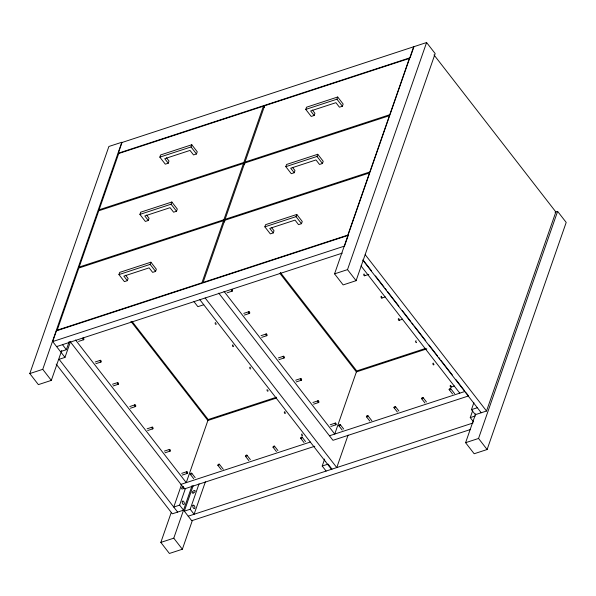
<?xml version="1.0" encoding="UTF-8"?>
<svg xmlns="http://www.w3.org/2000/svg" width="596" height="596" viewBox="0 0 596 596"><rect width="100%" height="100%" fill="white"/><g stroke="black" fill="none" stroke-linecap="round" stroke-linejoin="round"><path stroke-width="0.89" d="M29.8 373.573L108.882 146.482L121.822 142.25L42.741 369.334L29.8 373.573L38.382 384.629L51.323 380.39L61.701 350.582M52.694 341.568L56.434 330.847L348.258 235.368L344.518 246.088L52.694 341.568L60.494 351.618L66.379 349.696L69.248 341.448M177.645 512.083L59.093 359.321L64.979 357.399L70.38 341.888M118.939 274.585L119.707 272.394L150.885 262.188L156.346 269.228L155.586 271.418L152.643 272.379L149.134 267.857L123.834 276.134L127.343 280.656L124.4 281.625L118.939 274.585L150.125 264.386L150.885 262.188M139.904 214.404L140.663 212.206L171.849 202.007L177.303 209.04L176.543 211.237L173.6 212.198L170.091 207.676L144.791 215.953L148.3 220.475L145.357 221.436L139.904 214.404L171.082 204.197L171.849 202.007M159.84 157.143L160.6 154.953L191.785 144.746L197.246 151.786L196.479 153.977L193.544 154.938L190.027 150.416L164.734 158.692L168.243 163.215L165.301 164.176L159.84 157.143L191.025 146.944L191.785 144.746M127.343 280.656L128.11 278.466L125.6 275.233M148.3 220.475L149.067 218.285L146.556 215.052M168.243 163.215L169.003 161.024L166.5 157.791M223.56 220.676L201.925 282.809L57.186 330.169L78.828 268.036L223.56 220.676L224.565 221.973M243.503 163.423L98.765 210.775L79.164 267.06L223.902 219.708L243.503 163.423L244.502 164.712M263.439 106.162L118.708 153.515L99.107 209.799L243.839 162.447L263.439 106.162L264.445 107.451M264.855 226.845L265.615 224.655L296.801 214.456L302.261 221.489L301.494 223.679L298.551 224.64L295.042 220.118L269.742 228.395L273.259 232.917L270.316 233.885L264.855 226.845L296.033 216.646L296.801 214.456M285.812 166.664L286.579 164.474L317.757 154.267L323.218 161.3L322.451 163.498L319.516 164.459L316.007 159.937L290.706 168.214L294.215 172.736L291.273 173.697L285.812 166.664L316.998 156.457L317.757 154.267M305.755 109.403L306.515 107.213L337.701 97.006L343.154 104.047L342.395 106.237L339.452 107.198L335.943 102.676L310.643 110.953L314.152 115.475L311.209 116.436L305.755 109.403L336.934 99.204L337.701 97.006M192.426 520.293L182.354 549.229L169.406 553.468L160.831 542.412L171.208 512.597M181.378 485.129L173.749 507.054L179.627 505.132L185.43 488.467M276.559 398.031L207.885 420.5L186.25 482.633L75.536 339.981M273.259 232.917L274.018 230.726L271.515 227.493M294.215 172.736L294.975 170.545L292.472 167.312M314.152 115.475L314.919 113.285L312.408 110.051M160.831 542.412L173.771 538.173L192.083 485.598M470.281 429.567L191.718 520.71L184.313 511.159L193.164 485.725M184.313 511.159L190.191 509.237L199.049 483.803M205.389 481.814L194.095 514.259L190.191 509.237M334.565 273.862L413.646 46.771L426.594 42.532L435.169 53.588L356.088 280.679L343.147 284.91L334.565 273.862L347.513 269.623L426.594 42.532M413.848 47.024L410.108 57.745L118.284 153.217L122.016 142.496L413.646 46.771M326.109 471.063L322.205 466.035L324.649 459.024M426.818 348.876L356.386 371.919L334.743 434.052L224.036 291.392M348.071 435.132L336.77 467.577L205.158 297.985M433.977 54.899L555.859 211.952L486.53 411.017L475.355 414.674L471.451 409.653L473.894 402.635M473.597 421.916L470.251 417.61L472.695 410.592M555.032 212.221L557.618 211.371L566.2 222.427L487.118 449.518L474.178 453.75L465.595 442.694L475.675 413.766M465.595 442.694L478.543 438.462L557.618 211.371M56.598 346.596L342.231 253.144M78.56 341.404L83.693 339.72M227.121 292.792L232.254 291.116M203.757 304.742L197.879 306.672L193.976 301.643M95.218 361.981L100.351 360.304M243.779 313.377L248.912 311.693M95.844 363.679L100.985 361.995M244.405 315.075L249.545 313.392M364.566 275.762L368.842 274.361M112.502 384.256L117.636 382.58M261.063 335.652L266.196 333.976M113.136 385.955L118.269 384.278M261.696 337.351L266.829 335.667M381.857 298.037L385.277 296.92M129.794 406.539L134.927 404.855M278.354 357.928L283.487 356.252M130.427 408.23L135.56 406.554M278.988 359.626L284.121 357.95M399.141 320.313L402.568 319.195M147.078 428.815L152.218 427.131M295.638 380.211L300.779 378.527M147.711 430.513L152.844 428.829M296.272 381.902L301.405 380.226M276.447 397.212L208.198 419.539L131.999 321.356M425.887 348.317L356.751 370.935L280.284 272.394M164.369 451.09L169.502 449.414M312.93 402.486L318.063 400.803M165.003 452.789L170.136 451.105M313.563 404.185L318.696 402.501M181.661 473.366L186.794 471.689M330.214 424.762L335.354 423.085M182.287 475.064L187.427 473.388M330.847 426.46L335.988 424.777M451.008 387.147L454.428 386.029M180.953 484.369L310.397 442.016M329.454 435.78L465.066 391.416M314.792 446.248L184.462 488.891L70.239 341.709M471.451 409.653L477.336 407.724M322.205 466.035L328.091 464.113L331.994 469.134M470.251 417.61L475.295 415.956M188.209 516.188L472.956 423.018M336.934 99.204L342.395 106.237M316.998 156.457L322.451 163.498M365.221 254.701L486.53 411.017M363.486 260.519L371.479 270.815M375.473 275.963L384.033 286.996M385.172 288.464L386.312 289.932M387.452 291.407L398.866 306.113M402.293 310.523L410.853 321.557M411.992 323.025L413.132 324.5M414.28 325.967L425.693 340.674M429.113 345.084L437.673 356.117M438.82 357.585L439.96 359.06M441.1 360.528L452.513 375.234M455.94 379.645L464.56 390.708M466.072 392.704L468.575 395.938L332.963 440.31L218.739 293.128M362.688 259.99L481.24 412.752M361.042 265.928L459.769 393.144M450.643 388.562A0.909 0.44 -37.8 0 1 449.689 389.687A0.909 0.44 -37.8 0 1 449.369 388.979A0.909 0.44 -37.8 0 1 450.643 388.562L454.614 393.68M449.153 389.59L452.558 393.978M347.513 269.623L356.088 280.679M478.543 438.462L487.118 449.518M296.033 216.646L301.494 223.679M243.839 162.447L244.844 163.736M423.056 397.592A0.909 0.44 -37.8 0 1 422.102 398.717A0.909 0.44 -37.8 0 1 421.782 398.009A0.909 0.44 -37.8 0 1 423.056 397.592L426.46 401.98M421.566 398.62L424.97 403M395.468 406.614A0.909 0.44 -37.8 0 1 394.515 407.738A0.909 0.44 -37.8 0 1 394.194 407.031A0.909 0.44 -37.8 0 1 395.468 406.614L398.873 411.002M393.978 407.642L397.383 412.03M191.025 146.944L196.479 153.977M279.971 273.452L356.386 371.919M223.902 219.708L224.901 220.997M367.881 415.643A0.909 0.44 -37.8 0 1 366.927 416.768A0.909 0.44 -37.8 0 1 366.607 416.06A0.909 0.44 -37.8 0 1 367.881 415.643L371.852 420.761M366.391 416.671L369.796 421.052M171.082 204.197L176.543 211.237M340.294 424.665A0.909 0.44 -37.8 0 1 339.34 425.79A0.909 0.44 -37.8 0 1 339.02 425.082A0.909 0.44 -37.8 0 1 340.294 424.665L343.698 429.053M338.804 425.693L342.208 430.081M199.861 299.721L331.473 469.313M302.112 437.159A0.909 0.44 -37.8 0 1 301.159 438.283A0.909 0.44 -37.8 0 1 300.838 437.576A0.909 0.44 -37.8 0 1 302.112 437.159L305.517 441.547M300.63 438.187L304.027 442.575M150.125 264.386L155.586 271.418M274.525 446.188A0.909 0.44 -37.8 0 1 273.571 447.305A0.909 0.44 -37.8 0 1 273.251 446.605A0.909 0.44 -37.8 0 1 274.525 446.188L277.93 450.569M273.043 447.209L276.44 451.597M246.938 455.21A0.909 0.44 -37.8 0 1 245.984 456.335A0.909 0.44 -37.8 0 1 245.664 455.627A0.909 0.44 -37.8 0 1 246.938 455.21L250.342 459.598M245.455 456.238L248.852 460.626M130.904 321.304L207.885 420.5M219.35 464.239A0.909 0.44 -37.8 0 1 218.397 465.357A0.909 0.44 -37.8 0 1 218.076 464.657A0.909 0.44 -37.8 0 1 219.35 464.239L223.321 469.357M217.868 465.26L221.272 469.648M191.763 473.261A0.909 0.44 -37.8 0 1 190.809 474.386A0.909 0.44 -37.8 0 1 190.489 473.678A0.909 0.44 -37.8 0 1 191.763 473.261L195.168 477.649M190.28 474.289L193.685 478.677M62.483 344.667L66.379 349.696M61.083 352.37L64.979 357.399M179.627 505.132L183.531 510.154L172.348 513.812L56.166 364.104M42.741 369.334L51.323 380.39M173.771 538.173L182.354 549.229M399.357 319.709A0.909 0.477 71.9 0 1 398.791 320.253A0.909 0.477 71.9 0 1 398.307 318.957A0.909 0.477 71.9 0 1 399.037 318.86M451.217 386.536A0.909 0.477 71.9 0 1 450.658 387.087A0.909 0.477 71.9 0 1 450.174 385.783A0.909 0.477 71.9 0 1 450.904 385.687M433.933 364.26A0.909 0.477 71.9 0 1 433.374 364.812A0.909 0.477 71.9 0 1 432.89 363.508A0.909 0.477 71.9 0 1 433.612 363.411M382.029 297.814A0.909 0.477 71.9 0 1 381.328 297.799A0.909 0.477 71.9 0 1 381.053 296.562A0.909 0.477 71.9 0 1 381.753 296.577M416.604 342.372A0.909 0.477 71.9 0 1 415.904 342.35A0.909 0.477 71.9 0 1 415.628 341.113A0.909 0.477 71.9 0 1 416.328 341.135M364.774 275.151A0.909 0.477 71.9 0 1 364.216 275.702A0.909 0.477 71.9 0 1 363.731 274.398A0.909 0.477 71.9 0 1 364.461 274.302M250.752 368.7A0.909 0.477 71.9 0 1 250.052 368.678A0.909 0.477 71.9 0 1 249.776 367.441A0.909 0.477 71.9 0 1 250.476 367.464M268.081 390.589A0.909 0.477 71.9 0 1 267.343 390.961A0.909 0.477 71.9 0 1 267.239 389.501M285.372 412.864A0.909 0.477 71.9 0 1 284.814 413.415A0.909 0.477 71.9 0 1 284.329 412.112A0.909 0.477 71.9 0 1 285.052 412.015M216.221 323.755A0.909 0.477 71.9 0 1 215.752 324.358A0.909 0.477 71.9 0 1 215.163 323.278A0.909 0.477 71.9 0 1 215.633 322.674M233.505 346.03A0.909 0.477 71.9 0 1 232.947 346.581A0.909 0.477 71.9 0 1 232.462 345.285A0.909 0.477 71.9 0 1 233.192 345.188M302.619 435.534A0.909 0.477 71.9 0 1 301.919 435.512A0.909 0.477 71.9 0 1 301.643 434.275A0.909 0.477 71.9 0 1 302.343 434.298M184.157 487.886A1.818 0.872 -37.8 0 1 181.609 488.72A1.818 0.872 -37.8 0 1 183.516 486.478M325.744 461.498A1.818 0.872 -37.8 0 1 325.364 461.23M224.737 220.296L203.102 282.43L347.833 235.077L369.475 172.944L224.737 220.296M244.68 163.036L225.079 219.321L369.811 171.968L389.412 115.684L244.68 163.036M264.617 105.775L245.016 162.06L389.754 114.708L409.355 58.423L264.617 105.775M231.449 289.641A0.909 0.477 71.9 0 0 232 291.109A0.909 0.477 71.9 0 0 232.365 290.051A0.909 0.477 71.9 0 0 231.449 289.641M283.316 356.468A0.909 0.477 71.9 0 0 283.86 357.943A0.909 0.477 71.9 0 0 284.232 356.885A0.909 0.477 71.9 0 0 283.316 356.468M300.608 378.751A0.909 0.477 71.9 0 0 301.151 380.218A0.909 0.477 71.9 0 0 301.516 379.16A0.909 0.477 71.9 0 0 300.608 378.751M317.892 401.026A0.909 0.477 71.9 0 0 318.443 402.494A0.909 0.477 71.9 0 0 318.808 401.443A0.909 0.477 71.9 0 0 317.892 401.026M248.741 311.917A0.909 0.477 71.9 0 0 249.284 313.384A0.909 0.477 71.9 0 0 249.657 312.334A0.909 0.477 71.9 0 0 248.741 311.917M266.025 334.192A0.909 0.477 71.9 0 0 266.576 335.667A0.909 0.477 71.9 0 0 266.941 334.609A0.909 0.477 71.9 0 0 266.025 334.192M335.183 423.302A0.909 0.477 71.9 0 0 335.727 424.769A0.909 0.477 71.9 0 0 336.092 423.719A0.909 0.477 71.9 0 0 335.183 423.302M134.756 405.079A0.909 0.477 71.9 0 0 135.299 406.547A0.909 0.477 71.9 0 0 135.672 405.489A0.909 0.477 71.9 0 0 134.756 405.079M82.889 338.245A0.909 0.477 71.9 0 0 83.44 339.713A0.909 0.477 71.9 0 0 83.805 338.662A0.909 0.477 71.9 0 0 82.889 338.245M186.623 471.905A0.909 0.477 71.9 0 0 187.166 473.38A0.909 0.477 71.9 0 0 187.539 472.323A0.909 0.477 71.9 0 0 186.623 471.905M169.331 449.63A0.909 0.477 71.9 0 0 169.882 451.098A0.909 0.477 71.9 0 0 170.247 450.047A0.909 0.477 71.9 0 0 169.331 449.63M117.464 382.796A0.909 0.477 71.9 0 0 118.015 384.271A0.909 0.477 71.9 0 0 118.38 383.213A0.909 0.477 71.9 0 0 117.464 382.796M152.047 427.354A0.909 0.477 71.9 0 0 152.591 428.822A0.909 0.477 71.9 0 0 152.956 427.772A0.909 0.477 71.9 0 0 152.047 427.354M100.18 360.52A0.909 0.477 71.9 0 0 100.724 361.988A0.909 0.477 71.9 0 0 101.096 360.938A0.909 0.477 71.9 0 0 100.18 360.52M182.302 501.512A1.818 0.946 71.9 0 0 183.397 504.454A1.818 0.946 71.9 0 0 184.134 502.339A1.818 0.946 71.9 0 0 182.302 501.512M192.866 505.617A1.818 0.946 71.9 0 0 193.961 508.559A1.818 0.946 71.9 0 0 194.698 506.444A1.818 0.946 71.9 0 0 192.866 505.617M193.231 493.019A1.818 0.872 -37.8 0 0 195.145 490.776A1.818 0.872 -37.8 0 0 192.597 491.611A1.818 0.872 -37.8 0 0 193.231 493.019"/></g></svg>
